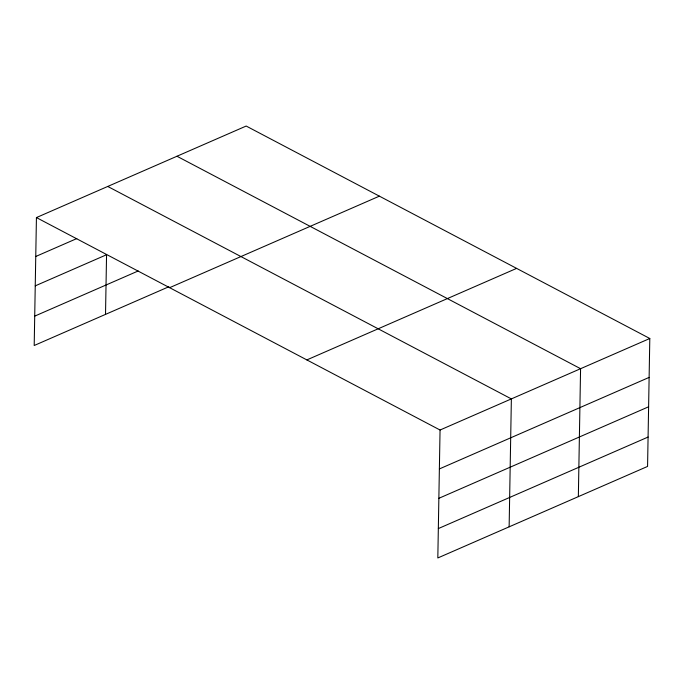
<?xml version="1.0" encoding="UTF-8"?>
<svg xmlns="http://www.w3.org/2000/svg" width="684" height="684" viewBox="0 0 684 684"><rect width="100%" height="100%" fill="white"/><g stroke="black" fill="none" stroke-linecap="round" stroke-linejoin="round"><path stroke-width="1.03" d="M36.432 217.572L440.051 430.022L437.82 557.956L647.568 466.428L649.8 338.494L246.18 126.044L36.432 217.572L34.2 345.506L168.88 286.733M105.516 314.383L106.559 254.739L35.243 285.861M509.135 526.834L511.367 398.909L107.747 186.45M578.348 496.635L580.579 368.702L176.968 156.251M35.756 256.483L76.788 238.579M34.713 316.128L138.202 270.967M169.623 287.682L379.372 196.154M306.859 359.912L516.608 268.385M440.051 430.022L649.8 338.494M439.376 468.933L649.125 377.406M438.863 498.311L648.612 406.783M438.333 528.578L648.081 437.05"/></g></svg>
